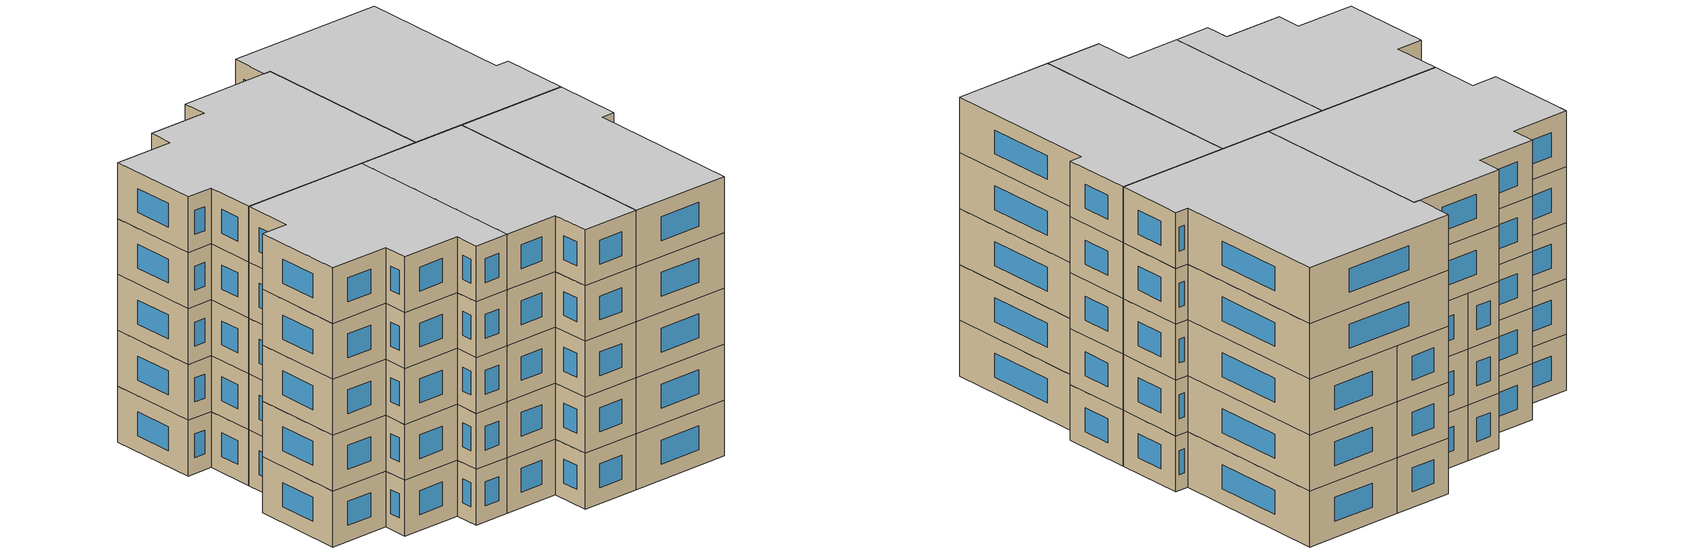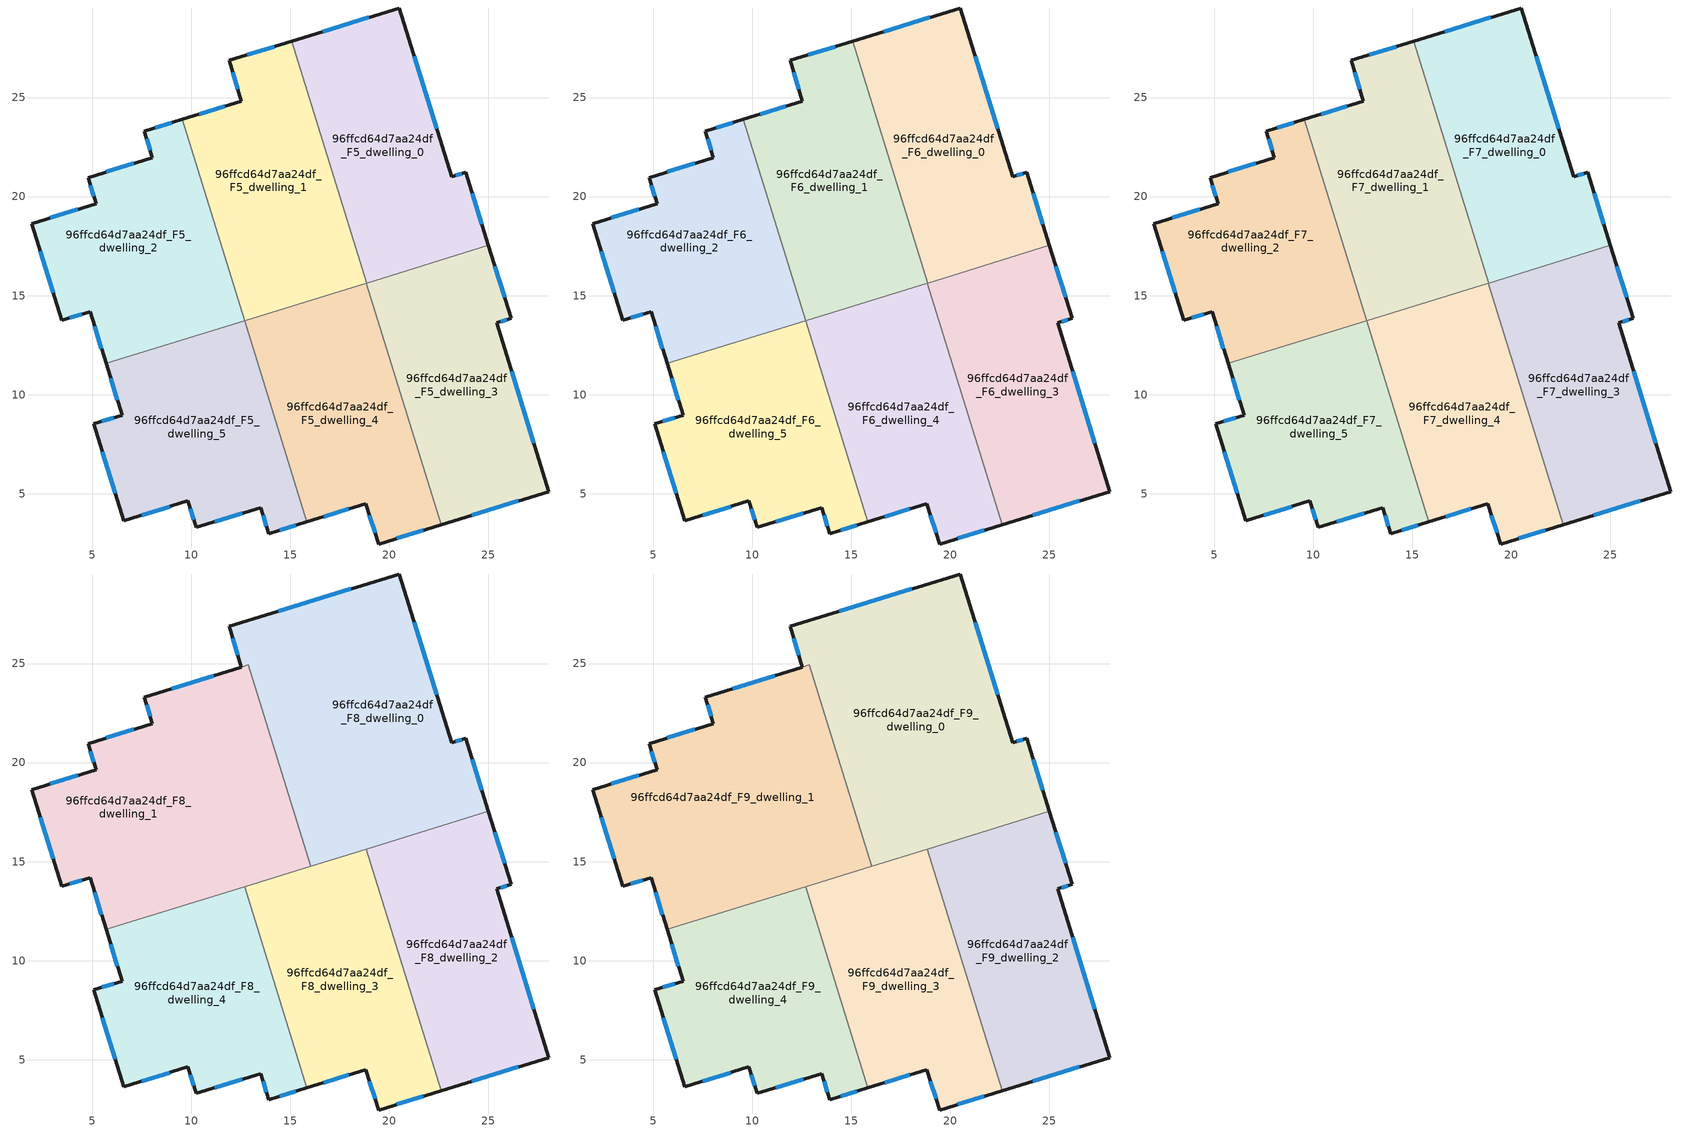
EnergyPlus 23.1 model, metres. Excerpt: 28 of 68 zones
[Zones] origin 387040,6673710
96ffcd64d7aa24df_F5_dwelling_0
 floor to 96ffcd64d7aa24df_F4_dwelling_0 (EU_floor_Construction): 20.52,29.52 23.15,21 23.87,21.22 25.01,17.54 18.85,15.64 15.09,27.84 z15
 wall outside (EU_wall_Construction): 25.01,17.54 23.87,21.22 23.15,21 20.52,29.52 15.09,27.84 z15:18
 wall to 96ffcd64d7aa24df_F5_dwelling_1 (EU_wall_Construction): 15.09,27.84 18.85,15.64 z15:18
 wall to 96ffcd64d7aa24df_F5_dwelling_3 (EU_wall_Construction): 18.85,15.64 25.01,17.54 z15:18
 window (EU_Window_Construction): 24.68,18.59 24.2,20.17 / 18.96,29.04 16.64,28.32 / 22.39,23.44 21.27,27.08 / 23.66,21.16 23.35,21.07 z15.86:17.14
96ffcd64d7aa24df_F5_dwelling_1
 floor to 96ffcd64d7aa24df_F4_dwelling_1 (EU_floor_Construction): 15.09,27.84 18.85,15.64 12.71,13.74 9.57,23.9 12.54,24.82 11.94,26.87 z15
 wall outside (EU_wall_Construction): 15.09,27.84 11.94,26.87 12.54,24.82 9.57,23.9 z15:18
 wall to 96ffcd64d7aa24df_F5_dwelling_2 (EU_wall_Construction): 9.57,23.9 12.71,13.74 z15:18
 wall to 96ffcd64d7aa24df_F5_dwelling_4 (EU_wall_Construction): 12.71,13.74 18.85,15.64 z15:18
 window (EU_Window_Construction): 11.69,24.56 10.42,24.16 / 12.11,26.28 12.37,25.41 / 14.19,27.56 12.84,27.15 z15.86:17.14
96ffcd64d7aa24df_F5_dwelling_2
 floor to 96ffcd64d7aa24df_F4_dwelling_2 (EU_floor_Construction): 9.57,23.9 12.71,13.74 5.71,11.57 4.9,14.19 3.47,13.75 1.96,18.64 5.2,19.64 4.8,20.96 8.04,21.96 7.63,23.3 z15
 wall outside (EU_wall_Construction): 9.57,23.9 7.63,23.3 8.04,21.96 4.8,20.96 5.2,19.64 1.96,18.64 3.47,13.75 4.9,14.19 5.71,11.57 z15:18
 wall to 96ffcd64d7aa24df_F5_dwelling_5 (EU_wall_Construction): 5.71,11.57 12.7,13.73 z15:18
 window (EU_Window_Construction): 5.13,13.44 5.48,12.32 / 3.88,13.87 4.49,14.06 / 2.39,17.24 3.04,15.14 / 4.28,19.35 2.88,18.92 / 4.91,20.58 5.09,20.02 / 7.12,21.67 5.72,21.24 / 7.75,22.92 7.93,22.34 / 9.01,23.73 8.18,23.47 z15.86:17.14
96ffcd64d7aa24df_F5_dwelling_3
 floor to 96ffcd64d7aa24df_F4_dwelling_3 (EU_floor_Construction): 25.01,17.54 26.15,13.85 25.42,13.63 28.05,5.11 22.62,3.43 18.85,15.63 z15
 wall outside (EU_wall_Construction): 22.62,3.43 28.05,5.11 25.42,13.63 26.15,13.85 25.01,17.54 z15:18
 wall to 96ffcd64d7aa24df_F5_dwelling_4 (EU_wall_Construction): 18.85,15.63 22.62,3.43 z15:18
 window (EU_Window_Construction): 25.82,14.9 25.34,16.48 / 25.63,13.69 25.94,13.79 / 27.3,7.54 26.18,11.19 / 24.17,3.91 26.5,4.63 z15.86:17.14
96ffcd64d7aa24df_F5_dwelling_4
 floor to 96ffcd64d7aa24df_F4_dwelling_4 (EU_floor_Construction): 18.85,15.63 22.62,3.43 19.48,2.46 18.81,4.49 15.84,3.57 12.7,13.74 z15
 wall outside (EU_wall_Construction): 15.84,3.57 18.81,4.49 19.48,2.46 22.62,3.43 z15:18
 wall to 96ffcd64d7aa24df_F5_dwelling_5 (EU_wall_Construction): 12.7,13.74 15.84,3.57 z15:18
 window (EU_Window_Construction): 20.38,2.74 21.72,3.16 / 19,3.91 19.29,3.04 / 16.69,3.84 17.96,4.23 z15.86:17.14
96ffcd64d7aa24df_F5_dwelling_5
 floor to 96ffcd64d7aa24df_F4_dwelling_5 (EU_floor_Construction): 12.7,13.74 15.84,3.57 13.92,2.98 13.51,4.3 10.25,3.3 9.84,4.63 6.59,3.63 5.08,8.52 6.51,8.96 5.71,11.57 z15
 wall outside (EU_wall_Construction): 5.71,11.57 6.51,8.96 5.08,8.52 6.59,3.63 9.84,4.63 10.25,3.3 13.51,4.3 13.92,2.98 15.84,3.57 z15:18
 window (EU_Window_Construction): 9.96,4.25 10.13,3.68 / 7.52,3.92 8.91,4.35 / 5.51,7.12 6.16,5.03 / 6.1,8.84 5.49,8.65 / 5.94,10.83 6.28,9.71 / 14.47,3.15 15.29,3.4 / 13.63,3.93 13.8,3.36 / 11.18,3.58 12.58,4.02 z15.86:17.14
96ffcd64d7aa24df_F6_dwelling_0
 floor to 96ffcd64d7aa24df_F5_dwelling_0 (EU_floor_Construction): 20.52,29.52 23.15,21 23.87,21.22 25.01,17.54 18.85,15.64 15.09,27.84 z18
 wall outside (EU_wall_Construction): 25.01,17.54 23.87,21.22 23.15,21 20.52,29.52 15.09,27.84 z18:21
 wall to 96ffcd64d7aa24df_F6_dwelling_1 (EU_wall_Construction): 15.09,27.84 18.85,15.64 z18:21
 wall to 96ffcd64d7aa24df_F6_dwelling_3 (EU_wall_Construction): 18.85,15.64 25.01,17.54 z18:21
 window (EU_Window_Construction): 24.68,18.59 24.2,20.17 / 18.96,29.04 16.64,28.32 / 22.39,23.44 21.27,27.08 / 23.66,21.16 23.35,21.07 z18.86:20.14
96ffcd64d7aa24df_F6_dwelling_1
 floor to 96ffcd64d7aa24df_F5_dwelling_1 (EU_floor_Construction): 15.09,27.84 18.85,15.64 12.71,13.74 9.57,23.9 12.54,24.82 11.94,26.87 z18
 wall outside (EU_wall_Construction): 15.09,27.84 11.94,26.87 12.54,24.82 9.57,23.9 z18:21
 wall to 96ffcd64d7aa24df_F6_dwelling_2 (EU_wall_Construction): 9.57,23.9 12.71,13.74 z18:21
 wall to 96ffcd64d7aa24df_F6_dwelling_4 (EU_wall_Construction): 12.71,13.74 18.85,15.64 z18:21
 window (EU_Window_Construction): 11.69,24.56 10.42,24.16 / 12.11,26.28 12.37,25.41 / 14.19,27.56 12.84,27.15 z18.86:20.14
96ffcd64d7aa24df_F6_dwelling_2
 floor to 96ffcd64d7aa24df_F5_dwelling_2 (EU_floor_Construction): 9.57,23.9 12.71,13.74 5.71,11.57 4.9,14.19 3.47,13.75 1.96,18.64 5.2,19.64 4.8,20.96 8.04,21.96 7.63,23.3 z18
 wall outside (EU_wall_Construction): 9.57,23.9 7.63,23.3 8.04,21.96 4.8,20.96 5.2,19.64 1.96,18.64 3.47,13.75 4.9,14.19 5.71,11.57 z18:21
 wall to 96ffcd64d7aa24df_F6_dwelling_5 (EU_wall_Construction): 5.71,11.57 12.7,13.73 z18:21
 window (EU_Window_Construction): 5.13,13.44 5.48,12.32 / 3.88,13.87 4.49,14.06 / 2.39,17.24 3.04,15.14 / 4.28,19.35 2.88,18.92 / 4.91,20.58 5.09,20.02 / 7.12,21.67 5.72,21.24 / 7.75,22.92 7.93,22.34 / 9.01,23.73 8.18,23.47 z18.86:20.14
96ffcd64d7aa24df_F6_dwelling_3
 floor to 96ffcd64d7aa24df_F5_dwelling_3 (EU_floor_Construction): 25.01,17.54 26.15,13.85 25.42,13.63 28.05,5.11 22.62,3.43 18.85,15.63 z18
 wall outside (EU_wall_Construction): 22.62,3.43 28.05,5.11 25.42,13.63 26.15,13.85 25.01,17.54 z18:21
 wall to 96ffcd64d7aa24df_F6_dwelling_4 (EU_wall_Construction): 18.85,15.63 22.62,3.43 z18:21
 window (EU_Window_Construction): 25.82,14.9 25.34,16.48 / 25.63,13.69 25.94,13.79 / 27.3,7.54 26.18,11.19 / 24.17,3.91 26.5,4.63 z18.86:20.14
96ffcd64d7aa24df_F6_dwelling_4
 floor to 96ffcd64d7aa24df_F5_dwelling_4 (EU_floor_Construction): 18.85,15.63 22.62,3.43 19.48,2.46 18.81,4.49 15.84,3.57 12.7,13.74 z18
 wall outside (EU_wall_Construction): 15.84,3.57 18.81,4.49 19.48,2.46 22.62,3.43 z18:21
 wall to 96ffcd64d7aa24df_F6_dwelling_5 (EU_wall_Construction): 12.7,13.74 15.84,3.57 z18:21
 window (EU_Window_Construction): 20.38,2.74 21.72,3.16 / 19,3.91 19.29,3.04 / 16.69,3.84 17.96,4.23 z18.86:20.14
96ffcd64d7aa24df_F6_dwelling_5
 floor to 96ffcd64d7aa24df_F5_dwelling_5 (EU_floor_Construction): 12.7,13.74 15.84,3.57 13.92,2.98 13.51,4.3 10.25,3.3 9.84,4.63 6.59,3.63 5.08,8.52 6.51,8.96 5.71,11.57 z18
 wall outside (EU_wall_Construction): 5.71,11.57 6.51,8.96 5.08,8.52 6.59,3.63 9.84,4.63 10.25,3.3 13.51,4.3 13.92,2.98 15.84,3.57 z18:21
 window (EU_Window_Construction): 9.96,4.25 10.13,3.68 / 7.52,3.92 8.91,4.35 / 5.51,7.12 6.16,5.03 / 6.1,8.84 5.49,8.65 / 5.94,10.83 6.28,9.71 / 14.47,3.15 15.29,3.4 / 13.63,3.93 13.8,3.36 / 11.18,3.58 12.58,4.02 z18.86:20.14
96ffcd64d7aa24df_F7_dwelling_0
 floor to 96ffcd64d7aa24df_F6_dwelling_0 (EU_floor_Construction): 20.52,29.52 23.15,21 23.87,21.22 25.01,17.54 18.85,15.64 15.09,27.84 z21
 wall outside (EU_wall_Construction): 25.01,17.54 23.87,21.22 23.15,21 20.52,29.52 15.09,27.84 z21:24
 wall to 96ffcd64d7aa24df_F7_dwelling_1 (EU_wall_Construction): 15.09,27.84 18.85,15.64 z21:24
 wall to 96ffcd64d7aa24df_F7_dwelling_3 (EU_wall_Construction): 18.85,15.64 25.01,17.54 z21:24
 window (EU_Window_Construction): 24.68,18.59 24.2,20.17 / 18.96,29.04 16.64,28.32 / 22.39,23.44 21.27,27.08 / 23.66,21.16 23.35,21.07 z21.86:23.14
96ffcd64d7aa24df_F7_dwelling_1
 floor to 96ffcd64d7aa24df_F6_dwelling_1 (EU_floor_Construction): 15.09,27.84 18.85,15.64 12.71,13.74 9.57,23.9 12.54,24.82 11.94,26.87 z21
 wall outside (EU_wall_Construction): 15.09,27.84 11.94,26.87 12.54,24.82 9.57,23.9 z21:24
 wall to 96ffcd64d7aa24df_F7_dwelling_2 (EU_wall_Construction): 9.57,23.9 12.71,13.74 z21:24
 wall to 96ffcd64d7aa24df_F7_dwelling_4 (EU_wall_Construction): 12.71,13.74 18.85,15.64 z21:24
 window (EU_Window_Construction): 11.69,24.56 10.42,24.16 / 12.11,26.28 12.37,25.41 / 14.19,27.56 12.84,27.15 z21.86:23.14
96ffcd64d7aa24df_F7_dwelling_2
 floor to 96ffcd64d7aa24df_F6_dwelling_2 (EU_floor_Construction): 9.57,23.9 12.71,13.74 5.71,11.57 4.9,14.19 3.47,13.75 1.96,18.64 5.2,19.64 4.8,20.96 8.04,21.96 7.63,23.3 z21
 wall outside (EU_wall_Construction): 9.57,23.9 7.63,23.3 8.04,21.96 4.8,20.96 5.2,19.64 1.96,18.64 3.47,13.75 4.9,14.19 5.71,11.57 z21:24
 wall to 96ffcd64d7aa24df_F7_dwelling_5 (EU_wall_Construction): 5.71,11.57 12.7,13.73 z21:24
 window (EU_Window_Construction): 5.13,13.44 5.48,12.32 / 3.88,13.87 4.49,14.06 / 2.39,17.24 3.04,15.14 / 4.28,19.35 2.88,18.92 / 4.91,20.58 5.09,20.02 / 7.12,21.67 5.72,21.24 / 7.75,22.92 7.93,22.34 / 9.01,23.73 8.18,23.47 z21.86:23.14
96ffcd64d7aa24df_F7_dwelling_3
 floor to 96ffcd64d7aa24df_F6_dwelling_3 (EU_floor_Construction): 25.01,17.54 26.15,13.85 25.42,13.63 28.05,5.11 22.62,3.43 18.85,15.63 z21
 wall outside (EU_wall_Construction): 22.62,3.43 28.05,5.11 25.42,13.63 26.15,13.85 25.01,17.54 z21:24
 wall to 96ffcd64d7aa24df_F7_dwelling_4 (EU_wall_Construction): 18.85,15.63 22.62,3.43 z21:24
 window (EU_Window_Construction): 25.82,14.9 25.34,16.48 / 25.63,13.69 25.94,13.79 / 27.3,7.54 26.18,11.19 / 24.17,3.91 26.5,4.63 z21.86:23.14
96ffcd64d7aa24df_F7_dwelling_4
 floor to 96ffcd64d7aa24df_F6_dwelling_4 (EU_floor_Construction): 18.85,15.63 22.62,3.43 19.48,2.46 18.81,4.49 15.84,3.57 12.7,13.74 z21
 wall outside (EU_wall_Construction): 15.84,3.57 18.81,4.49 19.48,2.46 22.62,3.43 z21:24
 wall to 96ffcd64d7aa24df_F7_dwelling_5 (EU_wall_Construction): 12.7,13.74 15.84,3.57 z21:24
 window (EU_Window_Construction): 20.38,2.74 21.72,3.16 / 19,3.91 19.29,3.04 / 16.69,3.84 17.96,4.23 z21.86:23.14
96ffcd64d7aa24df_F7_dwelling_5
 floor to 96ffcd64d7aa24df_F6_dwelling_5 (EU_floor_Construction): 12.7,13.74 15.84,3.57 13.92,2.98 13.51,4.3 10.25,3.3 9.84,4.63 6.59,3.63 5.08,8.52 6.51,8.96 5.71,11.57 z21
 wall outside (EU_wall_Construction): 5.71,11.57 6.51,8.96 5.08,8.52 6.59,3.63 9.84,4.63 10.25,3.3 13.51,4.3 13.92,2.98 15.84,3.57 z21:24
 window (EU_Window_Construction): 9.96,4.25 10.13,3.68 / 7.52,3.92 8.91,4.35 / 5.51,7.12 6.16,5.03 / 6.1,8.84 5.49,8.65 / 5.94,10.83 6.28,9.71 / 14.47,3.15 15.29,3.4 / 13.63,3.93 13.8,3.36 / 11.18,3.58 12.58,4.02 z21.86:23.14
96ffcd64d7aa24df_F8_dwelling_0
 floor to 96ffcd64d7aa24df_F7_dwelling_0 (EU_floor_Construction): 20.52,29.52 23.15,21 23.87,21.22 25.01,17.54 18.85,15.64 15.09,27.84 z24
 floor to 96ffcd64d7aa24df_F7_dwelling_1 (EU_floor_Construction): 15.09,27.84 18.85,15.64 16.03,14.76 12.89,24.93 12.54,24.82 11.94,26.87 z24
 wall outside (EU_wall_Construction): 25.01,17.54 23.87,21.22 23.15,21 20.52,29.52 11.94,26.87 12.54,24.82 z24:27
 wall to 96ffcd64d7aa24df_F8_dwelling_2 (EU_wall_Construction): 18.85,15.64 25.01,17.54 z24:27
 wall to 96ffcd64d7aa24df_F8_dwelling_1 (EU_wall_Construction): 12.54,24.82 12.89,24.93 16.03,14.76 z24:27
 wall to 96ffcd64d7aa24df_F8_dwelling_3 (EU_wall_Construction): 16.03,14.76 18.85,15.64 z24:27
 window (EU_Window_Construction): 12.11,26.28 12.37,25.41 / 18.07,28.76 14.39,27.63 / 22.39,23.44 21.27,27.08 / 23.66,21.16 23.35,21.07 / 24.68,18.59 24.2,20.17 z24.86:26.14
96ffcd64d7aa24df_F8_dwelling_1
 floor to 96ffcd64d7aa24df_F7_dwelling_1 (EU_floor_Construction): 12.89,24.93 16.03,14.76 12.71,13.74 9.57,23.9 12.54,24.82 z24
 floor to 96ffcd64d7aa24df_F7_dwelling_2 (EU_floor_Construction): 9.57,23.9 12.71,13.74 5.71,11.57 4.9,14.19 3.47,13.75 1.96,18.64 5.2,19.64 4.8,20.96 8.04,21.96 7.63,23.3 z24
 wall outside (EU_wall_Construction): 12.53,24.82 7.63,23.3 8.04,21.96 4.8,20.96 5.2,19.64 1.96,18.64 3.47,13.75 4.9,14.19 5.71,11.57 z24:27
 wall to 96ffcd64d7aa24df_F8_dwelling_4 (EU_wall_Construction): 5.71,11.57 12.7,13.73 z24:27
 wall to 96ffcd64d7aa24df_F8_dwelling_3 (EU_wall_Construction): 12.7,13.74 16.03,14.76 z24:27
 window (EU_Window_Construction): 5.13,13.44 5.48,12.32 / 3.88,13.87 4.49,14.06 / 2.39,17.24 3.04,15.14 / 4.28,19.35 2.88,18.92 / 4.91,20.58 5.09,20.02 / 7.12,21.67 5.72,21.24 / 7.75,22.92 7.93,22.34 / 11.13,24.38 9.03,23.73 z24.86:26.14
96ffcd64d7aa24df_F8_dwelling_2
 floor to 96ffcd64d7aa24df_F7_dwelling_3 (EU_floor_Construction): 25.01,17.54 26.15,13.85 25.42,13.63 28.05,5.11 22.62,3.43 18.85,15.63 z24
 wall outside (EU_wall_Construction): 22.62,3.43 28.05,5.11 25.42,13.63 26.15,13.85 25.01,17.54 z24:27
 wall to 96ffcd64d7aa24df_F8_dwelling_3 (EU_wall_Construction): 18.85,15.63 22.62,3.43 z24:27
 window (EU_Window_Construction): 25.82,14.9 25.34,16.48 / 25.63,13.69 25.94,13.79 / 27.3,7.54 26.18,11.19 / 24.17,3.91 26.5,4.63 z24.86:26.14
96ffcd64d7aa24df_F8_dwelling_3
 floor to 96ffcd64d7aa24df_F7_dwelling_4 (EU_floor_Construction): 18.85,15.63 22.62,3.43 19.48,2.46 18.81,4.49 15.84,3.57 12.7,13.74 z24
 wall outside (EU_wall_Construction): 15.84,3.57 18.81,4.49 19.48,2.46 22.62,3.43 z24:27
 wall to 96ffcd64d7aa24df_F8_dwelling_4 (EU_wall_Construction): 12.7,13.74 15.84,3.57 z24:27
 window (EU_Window_Construction): 20.38,2.74 21.72,3.16 / 19,3.91 19.29,3.04 / 16.69,3.84 17.96,4.23 z24.86:26.14
96ffcd64d7aa24df_F8_dwelling_4
 floor to 96ffcd64d7aa24df_F7_dwelling_5 (EU_floor_Construction): 12.7,13.74 15.84,3.57 13.92,2.98 13.51,4.3 10.25,3.3 9.84,4.63 6.59,3.63 5.08,8.52 6.51,8.96 5.71,11.57 z24
 wall outside (EU_wall_Construction): 5.71,11.57 6.51,8.96 5.08,8.52 6.59,3.63 9.84,4.63 10.25,3.3 13.51,4.3 13.92,2.98 15.84,3.57 z24:27
 window (EU_Window_Construction): 9.96,4.25 10.13,3.68 / 7.52,3.92 8.91,4.35 / 5.51,7.12 6.16,5.03 / 6.1,8.84 5.49,8.65 / 5.94,10.83 6.28,9.71 / 14.47,3.15 15.29,3.4 / 13.63,3.93 13.8,3.36 / 11.18,3.58 12.58,4.02 z24.86:26.14
96ffcd64d7aa24df_F9_dwelling_0
 floor to 96ffcd64d7aa24df_F8_dwelling_0 (EU_floor_Construction): 20.52,29.52 23.15,21 23.87,21.22 25.01,17.54 16.03,14.76 12.89,24.93 12.54,24.82 11.94,26.87 z27
 wall outside (EU_wall_Construction): 25.01,17.54 23.87,21.22 23.15,21 20.52,29.52 11.94,26.87 12.54,24.82 z27:30
 wall to 96ffcd64d7aa24df_F9_dwelling_2 (EU_wall_Construction): 18.85,15.64 25.01,17.54 z27:30
 wall to 96ffcd64d7aa24df_F9_dwelling_1 (EU_wall_Construction): 12.54,24.82 12.89,24.93 16.03,14.76 z27:30
 wall to 96ffcd64d7aa24df_F9_dwelling_3 (EU_wall_Construction): 16.03,14.76 18.85,15.64 z27:30
 window (EU_Window_Construction): 12.11,26.28 12.37,25.41 / 18.07,28.76 14.39,27.63 / 22.39,23.44 21.27,27.08 / 23.66,21.16 23.35,21.07 / 24.68,18.59 24.2,20.17 z27.86:29.14
 ceiling to 96ffcd64d7aa24df_F10_dwelling_0 (EU_floor_Construction): 25.01,17.54 23.87,21.22 23.15,21 20.52,29.52 11.94,26.87 12.54,24.82 12.89,24.93 16.03,14.76 z30
96ffcd64d7aa24df_F9_dwelling_1
 floor to 96ffcd64d7aa24df_F8_dwelling_1 (EU_floor_Construction): 12.89,24.93 16.03,14.76 5.71,11.57 4.9,14.19 3.47,13.75 1.96,18.64 5.2,19.64 4.8,20.96 8.04,21.96 7.63,23.3 12.53,24.82 z27
 wall outside (EU_wall_Construction): 12.53,24.82 7.63,23.3 8.04,21.96 4.8,20.96 5.2,19.64 1.96,18.64 3.47,13.75 4.9,14.19 5.71,11.57 z27:30
 wall to 96ffcd64d7aa24df_F9_dwelling_4 (EU_wall_Construction): 5.71,11.57 12.7,13.73 z27:30
 wall to 96ffcd64d7aa24df_F9_dwelling_3 (EU_wall_Construction): 12.7,13.74 16.03,14.76 z27:30
 window (EU_Window_Construction): 5.13,13.44 5.48,12.32 / 3.88,13.87 4.49,14.06 / 2.39,17.24 3.04,15.14 / 4.28,19.35 2.88,18.92 / 4.91,20.58 5.09,20.02 / 7.12,21.67 5.72,21.24 / 7.75,22.92 7.93,22.34 / 11.13,24.38 9.03,23.73 z27.86:29.14
 ceiling to 96ffcd64d7aa24df_F10_dwelling_1 (EU_floor_Construction): 16.03,14.76 12.89,24.93 12.53,24.82 7.63,23.3 8.04,21.96 4.8,20.96 5.2,19.64 1.96,18.64 3.47,13.75 4.9,14.19 5.71,11.57 z30
96ffcd64d7aa24df_F9_dwelling_2
 floor to 96ffcd64d7aa24df_F8_dwelling_2 (EU_floor_Construction): 25.01,17.54 26.15,13.85 25.42,13.63 28.05,5.11 22.62,3.43 18.85,15.63 z27
 wall outside (EU_wall_Construction): 22.62,3.43 28.05,5.11 25.42,13.63 26.15,13.85 25.01,17.54 z27:30
 wall to 96ffcd64d7aa24df_F9_dwelling_3 (EU_wall_Construction): 18.85,15.63 22.62,3.43 z27:30
 window (EU_Window_Construction): 25.82,14.9 25.34,16.48 / 25.63,13.69 25.94,13.79 / 27.3,7.54 26.18,11.19 / 24.17,3.91 26.5,4.63 z27.86:29.14
 ceiling to 96ffcd64d7aa24df_F10_dwelling_2 (EU_floor_Construction): 28.05,5.11 25.42,13.63 26.15,13.85 25.01,17.54 18.85,15.63 22.62,3.43 z30
96ffcd64d7aa24df_F9_dwelling_3
 floor to 96ffcd64d7aa24df_F8_dwelling_3 (EU_floor_Construction): 18.85,15.63 22.62,3.43 19.48,2.46 18.81,4.49 15.84,3.57 12.7,13.74 z27
 wall outside (EU_wall_Construction): 15.84,3.57 18.81,4.49 19.48,2.46 22.62,3.43 z27:30
 wall to 96ffcd64d7aa24df_F9_dwelling_4 (EU_wall_Construction): 12.7,13.74 15.84,3.57 z27:30
 window (EU_Window_Construction): 20.38,2.74 21.72,3.16 / 19,3.91 19.29,3.04 / 16.69,3.84 17.96,4.23 z27.86:29.14
 ceiling to 96ffcd64d7aa24df_F10_dwelling_3 (EU_floor_Construction): 22.62,3.43 18.85,15.63 12.7,13.74 15.84,3.57 18.81,4.49 19.48,2.46 z30
96ffcd64d7aa24df_F9_dwelling_4
 floor to 96ffcd64d7aa24df_F8_dwelling_4 (EU_floor_Construction): 12.7,13.74 15.84,3.57 13.92,2.98 13.51,4.3 10.25,3.3 9.84,4.63 6.59,3.63 5.08,8.52 6.51,8.96 5.71,11.57 z27
 wall outside (EU_wall_Construction): 5.71,11.57 6.51,8.96 5.08,8.52 6.59,3.63 9.84,4.63 10.25,3.3 13.51,4.3 13.92,2.98 15.84,3.57 z27:30
 window (EU_Window_Construction): 9.96,4.25 10.13,3.68 / 7.52,3.92 8.91,4.35 / 5.51,7.12 6.16,5.03 / 6.1,8.84 5.49,8.65 / 5.94,10.83 6.28,9.71 / 14.47,3.15 15.29,3.4 / 13.63,3.93 13.8,3.36 / 11.18,3.58 12.58,4.02 z27.86:29.14
 ceiling to 96ffcd64d7aa24df_F10_dwelling_4 (EU_floor_Construction): 15.84,3.57 12.7,13.74 5.71,11.57 6.51,8.96 5.08,8.52 6.59,3.63 9.84,4.63 10.25,3.3 13.51,4.3 13.92,2.98 z30
[Building]
EU S2 Campaign: North Axis=0; Terrain=City; Solar Distribution=FullExterior
[Site:Location]
Helsinki-Vantaa.AP: Latitude=60.317; Longitude=24.963; Time Zone=2; Elevation=54.6
[SizingPeriod:WeatherFileDays]
AnnualSizingPeriod: Begin Month=1; Begin Day of Month=1; End Month=12; End Day of Month=31; Day of Week for Start Day=Monday; Use Weather File Daylight Saving Period=No; Use Weather File Rain and Snow Indicators=No
[MATERIAL]
EU_InternalMass_Material: Roughness=MediumRough; Thickness=0.1; Conductivity=1; Density=1800; Specific Heat=900; Thermal Absorptance=0.9; Solar Absorptance=0.7; Visible Absorptance=0.7
[MATERIAL:NOMASS] Roughness=MediumRough; Thermal Absorptance=0.9; Solar Absorptance=0.7; Visible Absorptance=0.7
Name | Thermal Resistance
EU_wall_NoMass | 2.6932
EU_floor_NoMass | 2.22482
[WINDOWMATERIAL:SIMPLEGLAZINGSYSTEM]
EU_Window_SimpleGlazing: UFactor=2.14966; Solar Heat Gain Coefficient=0.7; Visible Transmittance=0.7
[CONSTRUCTION]
EU_wall_Construction: EU_wall_NoMass
EU_floor_Construction: EU_floor_NoMass
EU_Window_Construction: EU_Window_SimpleGlazing
EU_InternalMass_Construction: EU_InternalMass_Material
[ZONE] Type=1; Multiplier=1; Ceiling Height=autocalculate; Floor Area=autocalculate; Part of Total Floor Area=Yes
Name | Volume
96ffcd64d7aa24df_F5_dwelling_0; 96ffcd64d7aa24df_F6_dwelling_0; 96ffcd64d7aa24df_F7_dwelling_0 | 226.581
96ffcd64d7aa24df_F8_dwelling_0; 96ffcd64d7aa24df_F9_dwelling_0 | 342.141
96ffcd64d7aa24df_F5_dwelling_1; 96ffcd64d7aa24df_F6_dwelling_1; 96ffcd64d7aa24df_F7_dwelling_1; 96ffcd64d7aa24df_F8_dwelling_3; 96ffcd64d7aa24df_F9_dwelling_3; 96ffcd64d7aa24df_F5_dwelling_4; 96ffcd64d7aa24df_F6_dwelling_4; 96ffcd64d7aa24df_F7_dwelling_4 | 226.613
96ffcd64d7aa24df_F8_dwelling_1; 96ffcd64d7aa24df_F9_dwelling_1 | 337.656
96ffcd64d7aa24df_F5_dwelling_2; 96ffcd64d7aa24df_F6_dwelling_2; 96ffcd64d7aa24df_F7_dwelling_2 | 226.603
96ffcd64d7aa24df_F8_dwelling_2; 96ffcd64d7aa24df_F9_dwelling_2; 96ffcd64d7aa24df_F5_dwelling_3; 96ffcd64d7aa24df_F6_dwelling_3; 96ffcd64d7aa24df_F7_dwelling_3 | 226.582
96ffcd64d7aa24df_F8_dwelling_4; 96ffcd64d7aa24df_F9_dwelling_4; 96ffcd64d7aa24df_F5_dwelling_5; 96ffcd64d7aa24df_F6_dwelling_5; 96ffcd64d7aa24df_F7_dwelling_5 | 226.592
[INTERNALMASS] Construction=EU_InternalMass_Construction
Name | Zone or ZoneList | Surface Area
96ffcd64d7aa24df_F5_dwelling_0_EU_InternalMass | 96ffcd64d7aa24df_F5_dwelling_0 | 75.5269
96ffcd64d7aa24df_F5_dwelling_1_EU_InternalMass | 96ffcd64d7aa24df_F5_dwelling_1 | 75.5375
96ffcd64d7aa24df_F5_dwelling_2_EU_InternalMass | 96ffcd64d7aa24df_F5_dwelling_2 | 75.5345
96ffcd64d7aa24df_F5_dwelling_3_EU_InternalMass | 96ffcd64d7aa24df_F5_dwelling_3 | 75.5269
96ffcd64d7aa24df_F5_dwelling_4_EU_InternalMass | 96ffcd64d7aa24df_F5_dwelling_4 | 75.5379
96ffcd64d7aa24df_F5_dwelling_5_EU_InternalMass | 96ffcd64d7aa24df_F5_dwelling_5 | 75.5305
96ffcd64d7aa24df_F6_dwelling_0_EU_InternalMass | 96ffcd64d7aa24df_F6_dwelling_0 | 75.5269
96ffcd64d7aa24df_F6_dwelling_1_EU_InternalMass | 96ffcd64d7aa24df_F6_dwelling_1 | 75.5375
96ffcd64d7aa24df_F6_dwelling_2_EU_InternalMass | 96ffcd64d7aa24df_F6_dwelling_2 | 75.5345
96ffcd64d7aa24df_F6_dwelling_3_EU_InternalMass | 96ffcd64d7aa24df_F6_dwelling_3 | 75.5269
96ffcd64d7aa24df_F6_dwelling_4_EU_InternalMass | 96ffcd64d7aa24df_F6_dwelling_4 | 75.5379
96ffcd64d7aa24df_F6_dwelling_5_EU_InternalMass | 96ffcd64d7aa24df_F6_dwelling_5 | 75.5305
96ffcd64d7aa24df_F7_dwelling_0_EU_InternalMass | 96ffcd64d7aa24df_F7_dwelling_0 | 75.5269
96ffcd64d7aa24df_F7_dwelling_1_EU_InternalMass | 96ffcd64d7aa24df_F7_dwelling_1 | 75.5375
96ffcd64d7aa24df_F7_dwelling_2_EU_InternalMass | 96ffcd64d7aa24df_F7_dwelling_2 | 75.5345
96ffcd64d7aa24df_F7_dwelling_3_EU_InternalMass | 96ffcd64d7aa24df_F7_dwelling_3 | 75.5269
96ffcd64d7aa24df_F7_dwelling_4_EU_InternalMass | 96ffcd64d7aa24df_F7_dwelling_4 | 75.5379
96ffcd64d7aa24df_F7_dwelling_5_EU_InternalMass | 96ffcd64d7aa24df_F7_dwelling_5 | 75.5305
96ffcd64d7aa24df_F8_dwelling_0_EU_InternalMass | 96ffcd64d7aa24df_F8_dwelling_0 | 114.045
96ffcd64d7aa24df_F8_dwelling_1_EU_InternalMass | 96ffcd64d7aa24df_F8_dwelling_1 | 112.55
96ffcd64d7aa24df_F8_dwelling_2_EU_InternalMass | 96ffcd64d7aa24df_F8_dwelling_2 | 75.5269
96ffcd64d7aa24df_F8_dwelling_3_EU_InternalMass | 96ffcd64d7aa24df_F8_dwelling_3 | 75.5379
96ffcd64d7aa24df_F8_dwelling_4_EU_InternalMass | 96ffcd64d7aa24df_F8_dwelling_4 | 75.5305
96ffcd64d7aa24df_F9_dwelling_0_EU_InternalMass | 96ffcd64d7aa24df_F9_dwelling_0 | 114.045
96ffcd64d7aa24df_F9_dwelling_1_EU_InternalMass | 96ffcd64d7aa24df_F9_dwelling_1 | 112.55
96ffcd64d7aa24df_F9_dwelling_2_EU_InternalMass | 96ffcd64d7aa24df_F9_dwelling_2 | 75.5269
96ffcd64d7aa24df_F9_dwelling_3_EU_InternalMass | 96ffcd64d7aa24df_F9_dwelling_3 | 75.5379
96ffcd64d7aa24df_F9_dwelling_4_EU_InternalMass | 96ffcd64d7aa24df_F9_dwelling_4 | 75.5305
[OTHEREQUIPMENT] Fuel Type=Electricity; Design Level Calculation Method=Watts/Area; Power per Zone Floor Area=1; Fraction Latent=0; Fraction Radiant=0; Fraction Lost=0; Carbon Dioxide Generation Rate=0; EndUse Subcategory=EU_Step8_InternalGains
Name | Zone or ZoneList or Space or SpaceList | Schedule
EU_Step8_InternalGain_96ffcd64d7aa24df_F5_dwelling_0_f000 | 96ffcd64d7aa24df_F5_dwelling_0 | EU_Step8_GainSchedule_96ffcd64d7aa24df_F5_dwelling_0_f000
EU_Step8_InternalGain_96ffcd64d7aa24df_F5_dwelling_1_f000 | 96ffcd64d7aa24df_F5_dwelling_1 | EU_Step8_GainSchedule_96ffcd64d7aa24df_F5_dwelling_1_f000
EU_Step8_InternalGain_96ffcd64d7aa24df_F5_dwelling_2_f000 | 96ffcd64d7aa24df_F5_dwelling_2 | EU_Step8_GainSchedule_96ffcd64d7aa24df_F5_dwelling_2_f000
EU_Step8_InternalGain_96ffcd64d7aa24df_F5_dwelling_3_f000 | 96ffcd64d7aa24df_F5_dwelling_3 | EU_Step8_GainSchedule_96ffcd64d7aa24df_F5_dwelling_3_f000
EU_Step8_InternalGain_96ffcd64d7aa24df_F5_dwelling_4_f000 | 96ffcd64d7aa24df_F5_dwelling_4 | EU_Step8_GainSchedule_96ffcd64d7aa24df_F5_dwelling_4_f000
EU_Step8_InternalGain_96ffcd64d7aa24df_F5_dwelling_5_f000 | 96ffcd64d7aa24df_F5_dwelling_5 | EU_Step8_GainSchedule_96ffcd64d7aa24df_F5_dwelling_5_f000
EU_Step8_InternalGain_96ffcd64d7aa24df_F6_dwelling_0_f000 | 96ffcd64d7aa24df_F6_dwelling_0 | EU_Step8_GainSchedule_96ffcd64d7aa24df_F6_dwelling_0_f000
EU_Step8_InternalGain_96ffcd64d7aa24df_F6_dwelling_1_f000 | 96ffcd64d7aa24df_F6_dwelling_1 | EU_Step8_GainSchedule_96ffcd64d7aa24df_F6_dwelling_1_f000
EU_Step8_InternalGain_96ffcd64d7aa24df_F6_dwelling_2_f000 | 96ffcd64d7aa24df_F6_dwelling_2 | EU_Step8_GainSchedule_96ffcd64d7aa24df_F6_dwelling_2_f000
EU_Step8_InternalGain_96ffcd64d7aa24df_F6_dwelling_3_f000 | 96ffcd64d7aa24df_F6_dwelling_3 | EU_Step8_GainSchedule_96ffcd64d7aa24df_F6_dwelling_3_f000
EU_Step8_InternalGain_96ffcd64d7aa24df_F6_dwelling_4_f000 | 96ffcd64d7aa24df_F6_dwelling_4 | EU_Step8_GainSchedule_96ffcd64d7aa24df_F6_dwelling_4_f000
EU_Step8_InternalGain_96ffcd64d7aa24df_F6_dwelling_5_f000 | 96ffcd64d7aa24df_F6_dwelling_5 | EU_Step8_GainSchedule_96ffcd64d7aa24df_F6_dwelling_5_f000
EU_Step8_InternalGain_96ffcd64d7aa24df_F7_dwelling_0_f000 | 96ffcd64d7aa24df_F7_dwelling_0 | EU_Step8_GainSchedule_96ffcd64d7aa24df_F7_dwelling_0_f000
EU_Step8_InternalGain_96ffcd64d7aa24df_F7_dwelling_1_f000 | 96ffcd64d7aa24df_F7_dwelling_1 | EU_Step8_GainSchedule_96ffcd64d7aa24df_F7_dwelling_1_f000
EU_Step8_InternalGain_96ffcd64d7aa24df_F7_dwelling_2_f000 | 96ffcd64d7aa24df_F7_dwelling_2 | EU_Step8_GainSchedule_96ffcd64d7aa24df_F7_dwelling_2_f000
EU_Step8_InternalGain_96ffcd64d7aa24df_F7_dwelling_3_f000 | 96ffcd64d7aa24df_F7_dwelling_3 | EU_Step8_GainSchedule_96ffcd64d7aa24df_F7_dwelling_3_f000
EU_Step8_InternalGain_96ffcd64d7aa24df_F7_dwelling_4_f000 | 96ffcd64d7aa24df_F7_dwelling_4 | EU_Step8_GainSchedule_96ffcd64d7aa24df_F7_dwelling_4_f000
EU_Step8_InternalGain_96ffcd64d7aa24df_F7_dwelling_5_f000 | 96ffcd64d7aa24df_F7_dwelling_5 | EU_Step8_GainSchedule_96ffcd64d7aa24df_F7_dwelling_5_f000
EU_Step8_InternalGain_96ffcd64d7aa24df_F8_dwelling_0_f000 | 96ffcd64d7aa24df_F8_dwelling_0 | EU_Step8_GainSchedule_96ffcd64d7aa24df_F8_dwelling_0_f000
EU_Step8_InternalGain_96ffcd64d7aa24df_F8_dwelling_1_f000 | 96ffcd64d7aa24df_F8_dwelling_1 | EU_Step8_GainSchedule_96ffcd64d7aa24df_F8_dwelling_1_f000
EU_Step8_InternalGain_96ffcd64d7aa24df_F8_dwelling_2_f000 | 96ffcd64d7aa24df_F8_dwelling_2 | EU_Step8_GainSchedule_96ffcd64d7aa24df_F8_dwelling_2_f000
EU_Step8_InternalGain_96ffcd64d7aa24df_F8_dwelling_3_f000 | 96ffcd64d7aa24df_F8_dwelling_3 | EU_Step8_GainSchedule_96ffcd64d7aa24df_F8_dwelling_3_f000
EU_Step8_InternalGain_96ffcd64d7aa24df_F8_dwelling_4_f000 | 96ffcd64d7aa24df_F8_dwelling_4 | EU_Step8_GainSchedule_96ffcd64d7aa24df_F8_dwelling_4_f000
EU_Step8_InternalGain_96ffcd64d7aa24df_F9_dwelling_0_f000 | 96ffcd64d7aa24df_F9_dwelling_0 | EU_Step8_GainSchedule_96ffcd64d7aa24df_F9_dwelling_0_f000
EU_Step8_InternalGain_96ffcd64d7aa24df_F9_dwelling_1_f000 | 96ffcd64d7aa24df_F9_dwelling_1 | EU_Step8_GainSchedule_96ffcd64d7aa24df_F9_dwelling_1_f000
EU_Step8_InternalGain_96ffcd64d7aa24df_F9_dwelling_2_f000 | 96ffcd64d7aa24df_F9_dwelling_2 | EU_Step8_GainSchedule_96ffcd64d7aa24df_F9_dwelling_2_f000
EU_Step8_InternalGain_96ffcd64d7aa24df_F9_dwelling_3_f000 | 96ffcd64d7aa24df_F9_dwelling_3 | EU_Step8_GainSchedule_96ffcd64d7aa24df_F9_dwelling_3_f000
EU_Step8_InternalGain_96ffcd64d7aa24df_F9_dwelling_4_f000 | 96ffcd64d7aa24df_F9_dwelling_4 | EU_Step8_GainSchedule_96ffcd64d7aa24df_F9_dwelling_4_f000
[ZONEVENTILATION:DESIGNFLOWRATE] Schedule=EU_AlwaysOn; Design Flow Rate Calculation Method=AirChanges/Hour; Air Changes per Hour=0.586271; Ventilation Type=Natural; Fan Pressure Rise=0; Fan Total Efficiency=1; Constant Term Coefficient=1; Temperature Term Coefficient=0; Velocity Term Coefficient=0; Velocity Squared Term Coefficient=0; Minimum Indoor Temperature=-100; Maximum Indoor Temperature=100; Delta Temperature=-100; Minimum Outdoor Temperature=-100; Maximum Outdoor Temperature=100; Maximum Wind Speed=40
Name | Zone or ZoneList or Space or SpaceList
EU_ConstantAir_96ffcd64d7aa24df_F5_dwelling_0 | 96ffcd64d7aa24df_F5_dwelling_0
EU_ConstantAir_96ffcd64d7aa24df_F5_dwelling_1 | 96ffcd64d7aa24df_F5_dwelling_1
EU_ConstantAir_96ffcd64d7aa24df_F5_dwelling_2 | 96ffcd64d7aa24df_F5_dwelling_2
EU_ConstantAir_96ffcd64d7aa24df_F5_dwelling_3 | 96ffcd64d7aa24df_F5_dwelling_3
EU_ConstantAir_96ffcd64d7aa24df_F5_dwelling_4 | 96ffcd64d7aa24df_F5_dwelling_4
EU_ConstantAir_96ffcd64d7aa24df_F5_dwelling_5 | 96ffcd64d7aa24df_F5_dwelling_5
EU_ConstantAir_96ffcd64d7aa24df_F6_dwelling_0 | 96ffcd64d7aa24df_F6_dwelling_0
EU_ConstantAir_96ffcd64d7aa24df_F6_dwelling_1 | 96ffcd64d7aa24df_F6_dwelling_1
EU_ConstantAir_96ffcd64d7aa24df_F6_dwelling_2 | 96ffcd64d7aa24df_F6_dwelling_2
EU_ConstantAir_96ffcd64d7aa24df_F6_dwelling_3 | 96ffcd64d7aa24df_F6_dwelling_3
EU_ConstantAir_96ffcd64d7aa24df_F6_dwelling_4 | 96ffcd64d7aa24df_F6_dwelling_4
EU_ConstantAir_96ffcd64d7aa24df_F6_dwelling_5 | 96ffcd64d7aa24df_F6_dwelling_5
EU_ConstantAir_96ffcd64d7aa24df_F7_dwelling_0 | 96ffcd64d7aa24df_F7_dwelling_0
EU_ConstantAir_96ffcd64d7aa24df_F7_dwelling_1 | 96ffcd64d7aa24df_F7_dwelling_1
EU_ConstantAir_96ffcd64d7aa24df_F7_dwelling_2 | 96ffcd64d7aa24df_F7_dwelling_2
EU_ConstantAir_96ffcd64d7aa24df_F7_dwelling_3 | 96ffcd64d7aa24df_F7_dwelling_3
EU_ConstantAir_96ffcd64d7aa24df_F7_dwelling_4 | 96ffcd64d7aa24df_F7_dwelling_4
EU_ConstantAir_96ffcd64d7aa24df_F7_dwelling_5 | 96ffcd64d7aa24df_F7_dwelling_5
EU_ConstantAir_96ffcd64d7aa24df_F8_dwelling_0 | 96ffcd64d7aa24df_F8_dwelling_0
EU_ConstantAir_96ffcd64d7aa24df_F8_dwelling_1 | 96ffcd64d7aa24df_F8_dwelling_1
EU_ConstantAir_96ffcd64d7aa24df_F8_dwelling_2 | 96ffcd64d7aa24df_F8_dwelling_2
EU_ConstantAir_96ffcd64d7aa24df_F8_dwelling_3 | 96ffcd64d7aa24df_F8_dwelling_3
EU_ConstantAir_96ffcd64d7aa24df_F8_dwelling_4 | 96ffcd64d7aa24df_F8_dwelling_4
EU_ConstantAir_96ffcd64d7aa24df_F9_dwelling_0 | 96ffcd64d7aa24df_F9_dwelling_0
EU_ConstantAir_96ffcd64d7aa24df_F9_dwelling_1 | 96ffcd64d7aa24df_F9_dwelling_1
EU_ConstantAir_96ffcd64d7aa24df_F9_dwelling_2 | 96ffcd64d7aa24df_F9_dwelling_2
EU_ConstantAir_96ffcd64d7aa24df_F9_dwelling_3 | 96ffcd64d7aa24df_F9_dwelling_3
EU_ConstantAir_96ffcd64d7aa24df_F9_dwelling_4 | 96ffcd64d7aa24df_F9_dwelling_4
[HVACTEMPLATE:THERMOSTAT] Constant Heating Setpoint=20; Constant Cooling Setpoint=50
EU_HeatOnly_96ffcd64d7aa24df_F4_dwelling_1; EU_HeatOnly_96ffcd64d7aa24df_F4_dwelling_2; EU_HeatOnly_96ffcd64d7aa24df_F4_dwelling_3; EU_HeatOnly_96ffcd64d7aa24df_F4_dwelling_4; EU_HeatOnly_96ffcd64d7aa24df_F4_dwelling_5; EU_HeatOnly_96ffcd64d7aa24df_F5_dwelling_0; EU_HeatOnly_96ffcd64d7aa24df_F5_dwelling_1; EU_HeatOnly_96ffcd64d7aa24df_F5_dwelling_2; EU_HeatOnly_96ffcd64d7aa24df_F5_dwelling_3; EU_HeatOnly_96ffcd64d7aa24df_F5_dwelling_4; EU_HeatOnly_96ffcd64d7aa24df_F5_dwelling_5; EU_HeatOnly_96ffcd64d7aa24df_F6_dwelling_0; EU_HeatOnly_96ffcd64d7aa24df_F6_dwelling_1; EU_HeatOnly_96ffcd64d7aa24df_F6_dwelling_2; EU_HeatOnly_96ffcd64d7aa24df_F6_dwelling_3; EU_HeatOnly_96ffcd64d7aa24df_F6_dwelling_4; EU_HeatOnly_96ffcd64d7aa24df_F6_dwelling_5; EU_HeatOnly_96ffcd64d7aa24df_F7_dwelling_0; EU_HeatOnly_96ffcd64d7aa24df_F7_dwelling_1; EU_HeatOnly_96ffcd64d7aa24df_F7_dwelling_2; EU_HeatOnly_96ffcd64d7aa24df_F7_dwelling_3; EU_HeatOnly_96ffcd64d7aa24df_F7_dwelling_4; EU_HeatOnly_96ffcd64d7aa24df_F7_dwelling_5; EU_HeatOnly_96ffcd64d7aa24df_F8_dwelling_0; EU_HeatOnly_96ffcd64d7aa24df_F8_dwelling_1; EU_HeatOnly_96ffcd64d7aa24df_F8_dwelling_2; EU_HeatOnly_96ffcd64d7aa24df_F8_dwelling_3; EU_HeatOnly_96ffcd64d7aa24df_F8_dwelling_4; EU_HeatOnly_96ffcd64d7aa24df_F9_dwelling_0; EU_HeatOnly_96ffcd64d7aa24df_F9_dwelling_1; EU_HeatOnly_96ffcd64d7aa24df_F9_dwelling_2; EU_HeatOnly_96ffcd64d7aa24df_F9_dwelling_3; EU_HeatOnly_96ffcd64d7aa24df_F9_dwelling_4; EU_HeatOnly_96ffcd64d7aa24df_F10_dwelling_0; EU_HeatOnly_96ffcd64d7aa24df_F10_dwelling_1; EU_HeatOnly_96ffcd64d7aa24df_F10_dwelling_2; EU_HeatOnly_96ffcd64d7aa24df_F10_dwelling_3; EU_HeatOnly_96ffcd64d7aa24df_F10_dwelling_4; EU_HeatOnly_96ffcd64d7aa24df_F11_dwelling_0; EU_HeatOnly_96ffcd64d7aa24df_F11_dwelling_1; EU_HeatOnly_96ffcd64d7aa24df_F11_dwelling_2; EU_HeatOnly_96ffcd64d7aa24df_F11_dwelling_3; EU_HeatOnly_96ffcd64d7aa24df_F11_dwelling_4
[HVACTEMPLATE:ZONE:IDEALLOADSAIRSYSTEM] System Availability Schedule=EU_AlwaysOn; Maximum Heating Supply Air Temperature=50; Minimum Cooling Supply Air Temperature=13; Maximum Heating Supply Air Humidity Ratio=0.0156; Minimum Cooling Supply Air Humidity Ratio=0.0077; Heating Limit=NoLimit; Cooling Limit=NoLimit; Heating Availability Schedule=EU_AlwaysOn; Cooling Availability Schedule=EU_CoolingOff; Dehumidification Control Type=ConstantSensibleHeatRatio; Cooling Sensible Heat Ratio=0.7; Dehumidification Setpoint=60; Humidification Control Type=None; Humidification Setpoint=30; Outdoor Air Method=None; Outdoor Air Flow Rate per Person=0.00944; Outdoor Air Flow Rate per Zone Floor Area=0; Outdoor Air Flow Rate per Zone=0; Demand Controlled Ventilation Type=None; Outdoor Air Economizer Type=NoEconomizer; Heat Recovery Type=None; Sensible Heat Recovery Effectiveness=0.7; Latent Heat Recovery Effectiveness=0.65
Name | Template Thermostat
96ffcd64d7aa24df_F5_dwelling_0 | EU_HeatOnly_96ffcd64d7aa24df_F5_dwelling_0
96ffcd64d7aa24df_F5_dwelling_1 | EU_HeatOnly_96ffcd64d7aa24df_F5_dwelling_1
96ffcd64d7aa24df_F5_dwelling_2 | EU_HeatOnly_96ffcd64d7aa24df_F5_dwelling_2
96ffcd64d7aa24df_F5_dwelling_3 | EU_HeatOnly_96ffcd64d7aa24df_F5_dwelling_3
96ffcd64d7aa24df_F5_dwelling_4 | EU_HeatOnly_96ffcd64d7aa24df_F5_dwelling_4
96ffcd64d7aa24df_F5_dwelling_5 | EU_HeatOnly_96ffcd64d7aa24df_F5_dwelling_5
96ffcd64d7aa24df_F6_dwelling_0 | EU_HeatOnly_96ffcd64d7aa24df_F6_dwelling_0
96ffcd64d7aa24df_F6_dwelling_1 | EU_HeatOnly_96ffcd64d7aa24df_F6_dwelling_1
96ffcd64d7aa24df_F6_dwelling_2 | EU_HeatOnly_96ffcd64d7aa24df_F6_dwelling_2
96ffcd64d7aa24df_F6_dwelling_3 | EU_HeatOnly_96ffcd64d7aa24df_F6_dwelling_3
96ffcd64d7aa24df_F6_dwelling_4 | EU_HeatOnly_96ffcd64d7aa24df_F6_dwelling_4
96ffcd64d7aa24df_F6_dwelling_5 | EU_HeatOnly_96ffcd64d7aa24df_F6_dwelling_5
96ffcd64d7aa24df_F7_dwelling_0 | EU_HeatOnly_96ffcd64d7aa24df_F7_dwelling_0
96ffcd64d7aa24df_F7_dwelling_1 | EU_HeatOnly_96ffcd64d7aa24df_F7_dwelling_1
96ffcd64d7aa24df_F7_dwelling_2 | EU_HeatOnly_96ffcd64d7aa24df_F7_dwelling_2
96ffcd64d7aa24df_F7_dwelling_3 | EU_HeatOnly_96ffcd64d7aa24df_F7_dwelling_3
96ffcd64d7aa24df_F7_dwelling_4 | EU_HeatOnly_96ffcd64d7aa24df_F7_dwelling_4
96ffcd64d7aa24df_F7_dwelling_5 | EU_HeatOnly_96ffcd64d7aa24df_F7_dwelling_5
96ffcd64d7aa24df_F8_dwelling_0 | EU_HeatOnly_96ffcd64d7aa24df_F8_dwelling_0
96ffcd64d7aa24df_F8_dwelling_1 | EU_HeatOnly_96ffcd64d7aa24df_F8_dwelling_1
96ffcd64d7aa24df_F8_dwelling_2 | EU_HeatOnly_96ffcd64d7aa24df_F8_dwelling_2
96ffcd64d7aa24df_F8_dwelling_3 | EU_HeatOnly_96ffcd64d7aa24df_F8_dwelling_3
96ffcd64d7aa24df_F8_dwelling_4 | EU_HeatOnly_96ffcd64d7aa24df_F8_dwelling_4
96ffcd64d7aa24df_F9_dwelling_0 | EU_HeatOnly_96ffcd64d7aa24df_F9_dwelling_0
96ffcd64d7aa24df_F9_dwelling_1 | EU_HeatOnly_96ffcd64d7aa24df_F9_dwelling_1
96ffcd64d7aa24df_F9_dwelling_2 | EU_HeatOnly_96ffcd64d7aa24df_F9_dwelling_2
96ffcd64d7aa24df_F9_dwelling_3 | EU_HeatOnly_96ffcd64d7aa24df_F9_dwelling_3
96ffcd64d7aa24df_F9_dwelling_4 | EU_HeatOnly_96ffcd64d7aa24df_F9_dwelling_4
[SIZING:ZONE] Zone Cooling Design Supply Air Temperature Input Method=SupplyAirTemperature; Zone Cooling Design Supply Air Temperature=13; Zone Heating Design Supply Air Temperature Input Method=SupplyAirTemperature; Zone Heating Design Supply Air Temperature=50; Zone Cooling Design Supply Air Humidity Ratio=0.008; Zone Heating Design Supply Air Humidity Ratio=0.008; Cooling Design Air Flow Method=DesignDay; Cooling Design Air Flow Rate=0; Cooling Minimum Air Flow per Zone Floor Area=0.000762; Cooling Minimum Air Flow=0; Cooling Minimum Air Flow Fraction=0.2; Heating Design Air Flow Method=DesignDay; Heating Design Air Flow Rate=0; Heating Maximum Air Flow per Zone Floor Area=0.002032; Heating Maximum Air Flow=0.141576; Heating Maximum Air Flow Fraction=0.3; Account for Dedicated Outdoor Air System=No; Dedicated Outdoor Air System Control Strategy=NeutralSupplyAir; Dedicated Outdoor Air Low Setpoint Temperature for Design=autosize; Dedicated Outdoor Air High Setpoint Temperature for Design=autosize; Zone Load Sizing Method=Sensible Load Only No Latent Load; Zone Latent Cooling Design Supply Air Humidity Ratio Input Method=HumidityRatioDifference; Zone Cooling Design Supply Air Humidity Ratio Difference=0.005; Zone Latent Heating Design Supply Air Humidity Ratio Input Method=HumidityRatioDifference; Zone Humidification Design Supply Air Humidity Ratio Difference=0.005
96ffcd64d7aa24df_F5_dwelling_0; 96ffcd64d7aa24df_F5_dwelling_1; 96ffcd64d7aa24df_F5_dwelling_2; 96ffcd64d7aa24df_F5_dwelling_3; 96ffcd64d7aa24df_F5_dwelling_4; 96ffcd64d7aa24df_F5_dwelling_5; 96ffcd64d7aa24df_F6_dwelling_0; 96ffcd64d7aa24df_F6_dwelling_1; 96ffcd64d7aa24df_F6_dwelling_2; 96ffcd64d7aa24df_F6_dwelling_3; 96ffcd64d7aa24df_F6_dwelling_4; 96ffcd64d7aa24df_F6_dwelling_5; 96ffcd64d7aa24df_F7_dwelling_0; 96ffcd64d7aa24df_F7_dwelling_1; 96ffcd64d7aa24df_F7_dwelling_2; 96ffcd64d7aa24df_F7_dwelling_3; 96ffcd64d7aa24df_F7_dwelling_4; 96ffcd64d7aa24df_F7_dwelling_5; 96ffcd64d7aa24df_F8_dwelling_0; 96ffcd64d7aa24df_F8_dwelling_1; 96ffcd64d7aa24df_F8_dwelling_2; 96ffcd64d7aa24df_F8_dwelling_3; 96ffcd64d7aa24df_F8_dwelling_4; 96ffcd64d7aa24df_F9_dwelling_0; 96ffcd64d7aa24df_F9_dwelling_1; 96ffcd64d7aa24df_F9_dwelling_2; 96ffcd64d7aa24df_F9_dwelling_3; 96ffcd64d7aa24df_F9_dwelling_4
[SCHEDULE:CONSTANT]
Name | Hourly Value
EU_AlwaysOn | 1
EU_CoolingOff | 0
[SCHEDULE:FILE] Column Number=1; Rows to Skip at Top=0; Number of Hours of Data=8760; Column Separator=Comma; Interpolate to Timestep=No; Minutes per Item=60; Adjust Schedule for Daylight Savings=Yes
Name | File
EU_Step8_GainSchedule_96ffcd64d7aa24df_F5_dwelling_0_f000 | ../../schedules/96ffcd64d7aa24df/96ffcd64d7aa24df_F5_dwelling_0_f000_gain.csv
EU_Step8_GainSchedule_96ffcd64d7aa24df_F5_dwelling_1_f000 | ../../schedules/96ffcd64d7aa24df/96ffcd64d7aa24df_F5_dwelling_1_f000_gain.csv
EU_Step8_GainSchedule_96ffcd64d7aa24df_F5_dwelling_2_f000 | ../../schedules/96ffcd64d7aa24df/96ffcd64d7aa24df_F5_dwelling_2_f000_gain.csv
EU_Step8_GainSchedule_96ffcd64d7aa24df_F5_dwelling_3_f000 | ../../schedules/96ffcd64d7aa24df/96ffcd64d7aa24df_F5_dwelling_3_f000_gain.csv
EU_Step8_GainSchedule_96ffcd64d7aa24df_F5_dwelling_4_f000 | ../../schedules/96ffcd64d7aa24df/96ffcd64d7aa24df_F5_dwelling_4_f000_gain.csv
EU_Step8_GainSchedule_96ffcd64d7aa24df_F5_dwelling_5_f000 | ../../schedules/96ffcd64d7aa24df/96ffcd64d7aa24df_F5_dwelling_5_f000_gain.csv
EU_Step8_GainSchedule_96ffcd64d7aa24df_F6_dwelling_0_f000 | ../../schedules/96ffcd64d7aa24df/96ffcd64d7aa24df_F6_dwelling_0_f000_gain.csv
EU_Step8_GainSchedule_96ffcd64d7aa24df_F6_dwelling_1_f000 | ../../schedules/96ffcd64d7aa24df/96ffcd64d7aa24df_F6_dwelling_1_f000_gain.csv
EU_Step8_GainSchedule_96ffcd64d7aa24df_F6_dwelling_2_f000 | ../../schedules/96ffcd64d7aa24df/96ffcd64d7aa24df_F6_dwelling_2_f000_gain.csv
EU_Step8_GainSchedule_96ffcd64d7aa24df_F6_dwelling_3_f000 | ../../schedules/96ffcd64d7aa24df/96ffcd64d7aa24df_F6_dwelling_3_f000_gain.csv
EU_Step8_GainSchedule_96ffcd64d7aa24df_F6_dwelling_4_f000 | ../../schedules/96ffcd64d7aa24df/96ffcd64d7aa24df_F6_dwelling_4_f000_gain.csv
EU_Step8_GainSchedule_96ffcd64d7aa24df_F6_dwelling_5_f000 | ../../schedules/96ffcd64d7aa24df/96ffcd64d7aa24df_F6_dwelling_5_f000_gain.csv
EU_Step8_GainSchedule_96ffcd64d7aa24df_F7_dwelling_0_f000 | ../../schedules/96ffcd64d7aa24df/96ffcd64d7aa24df_F7_dwelling_0_f000_gain.csv
EU_Step8_GainSchedule_96ffcd64d7aa24df_F7_dwelling_1_f000 | ../../schedules/96ffcd64d7aa24df/96ffcd64d7aa24df_F7_dwelling_1_f000_gain.csv
EU_Step8_GainSchedule_96ffcd64d7aa24df_F7_dwelling_2_f000 | ../../schedules/96ffcd64d7aa24df/96ffcd64d7aa24df_F7_dwelling_2_f000_gain.csv
EU_Step8_GainSchedule_96ffcd64d7aa24df_F7_dwelling_3_f000 | ../../schedules/96ffcd64d7aa24df/96ffcd64d7aa24df_F7_dwelling_3_f000_gain.csv
EU_Step8_GainSchedule_96ffcd64d7aa24df_F7_dwelling_4_f000 | ../../schedules/96ffcd64d7aa24df/96ffcd64d7aa24df_F7_dwelling_4_f000_gain.csv
EU_Step8_GainSchedule_96ffcd64d7aa24df_F7_dwelling_5_f000 | ../../schedules/96ffcd64d7aa24df/96ffcd64d7aa24df_F7_dwelling_5_f000_gain.csv
EU_Step8_GainSchedule_96ffcd64d7aa24df_F8_dwelling_0_f000 | ../../schedules/96ffcd64d7aa24df/96ffcd64d7aa24df_F8_dwelling_0_f000_gain.csv
EU_Step8_GainSchedule_96ffcd64d7aa24df_F8_dwelling_1_f000 | ../../schedules/96ffcd64d7aa24df/96ffcd64d7aa24df_F8_dwelling_1_f000_gain.csv
EU_Step8_GainSchedule_96ffcd64d7aa24df_F8_dwelling_2_f000 | ../../schedules/96ffcd64d7aa24df/96ffcd64d7aa24df_F8_dwelling_2_f000_gain.csv
EU_Step8_GainSchedule_96ffcd64d7aa24df_F8_dwelling_3_f000 | ../../schedules/96ffcd64d7aa24df/96ffcd64d7aa24df_F8_dwelling_3_f000_gain.csv
EU_Step8_GainSchedule_96ffcd64d7aa24df_F8_dwelling_4_f000 | ../../schedules/96ffcd64d7aa24df/96ffcd64d7aa24df_F8_dwelling_4_f000_gain.csv
EU_Step8_GainSchedule_96ffcd64d7aa24df_F9_dwelling_0_f000 | ../../schedules/96ffcd64d7aa24df/96ffcd64d7aa24df_F9_dwelling_0_f000_gain.csv
EU_Step8_GainSchedule_96ffcd64d7aa24df_F9_dwelling_1_f000 | ../../schedules/96ffcd64d7aa24df/96ffcd64d7aa24df_F9_dwelling_1_f000_gain.csv
EU_Step8_GainSchedule_96ffcd64d7aa24df_F9_dwelling_2_f000 | ../../schedules/96ffcd64d7aa24df/96ffcd64d7aa24df_F9_dwelling_2_f000_gain.csv
EU_Step8_GainSchedule_96ffcd64d7aa24df_F9_dwelling_3_f000 | ../../schedules/96ffcd64d7aa24df/96ffcd64d7aa24df_F9_dwelling_3_f000_gain.csv
EU_Step8_GainSchedule_96ffcd64d7aa24df_F9_dwelling_4_f000 | ../../schedules/96ffcd64d7aa24df/96ffcd64d7aa24df_F9_dwelling_4_f000_gain.csv
